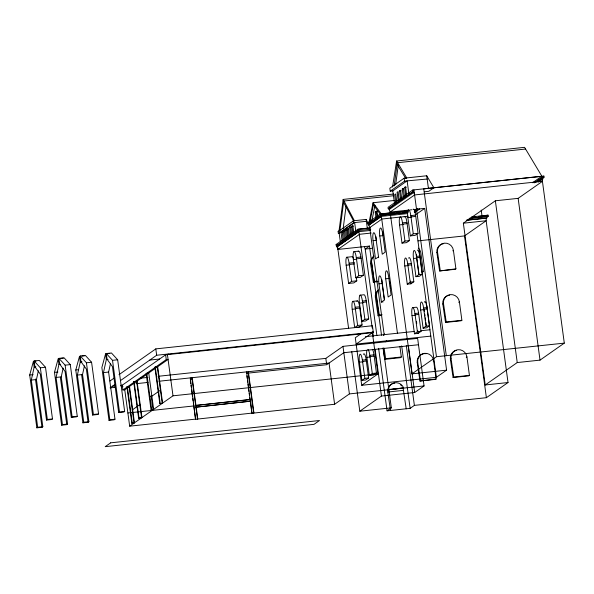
<?xml version="1.0" encoding="UTF-8"?>
<svg xmlns="http://www.w3.org/2000/svg" width="594" height="594" viewBox="0 0 594 594"><rect width="100%" height="100%" fill="white"/><g stroke="black" fill="none" stroke-linecap="round" stroke-linejoin="round"><path stroke-width="0.89" d="M542.426 181.348L542.805 177.354L544.022 177.22L543.866 176.069L412.771 190.013L388.045 207.321L388.238 208.702L390.058 208.509M393.666 194.03L343.184 199.421L343.577 202.339L339.872 230.858L339.04 230.947M343.139 228.69L346.005 206.615M394.164 185.892L397.052 164.308L396.599 161.004L524.554 147.334L541.854 176.218L532.543 182.737M395.641 184.845L398.292 165.065M392.545 187.043L396.599 161.004L406.727 177.91L405.821 178.542L397.052 164.308M394.275 200.468L373.077 202.732L373.359 204.811L369.928 221.941L372.163 220.374M371.851 220.857L374.918 205.524M369.023 222.579L373.077 202.732L381.333 213.959L394.869 212.511M33.413 361.367L29.7 375.014L36.843 427.829L37.674 427.249L31.296 380.086L34.17 367.018L33.413 361.367L35.982 361.093M36.843 427.829L41.988 427.279L42.82 426.7L36.442 379.536L38.365 370.827M61.62 425.185L62.452 424.599L56.074 377.435L58.955 364.374L58.19 358.717L54.477 372.364L61.62 425.185L66.766 424.636L67.605 424.049L61.227 376.886L63.142 368.176M82.922 422.824L83.754 422.237L77.376 375.074L80.257 362.013L79.492 356.355L75.78 370.01L82.922 422.824L88.068 422.275L88.9 421.688L82.529 374.524L84.445 365.815M105.576 353.89L101.864 367.545L109.006 420.359L109.838 419.772L103.46 372.609L106.333 359.548L105.576 353.89L109.86 353.437M109.006 420.359L114.152 419.81L114.984 419.223L108.605 372.059L110.529 363.35M46.503 420.055L47.334 419.468L52.487 418.919L45.5 367.255L39.286 360.454L34.14 361.004L34.912 366.736L40.295 374.116L46.503 420.055L51.656 419.505L52.487 418.919M109.964 380.999L114.471 377.836M118.986 374.68L155.806 348.886L372.416 325.742L373.277 332.098L356.148 344.089L430.806 336.115M424.272 191.795L428.816 191.305L433.88 187.756L426.715 175.772L404.15 178.185L389.827 188.209L390.228 191.179L392.805 190.904L407.128 180.873L427.153 179.039M390.228 191.179L404.551 181.148L407.128 180.873L408.828 193.444M114.679 384.645L110.068 387.875L115.6 387.281M120.656 380.464L156.668 355.242L373.277 332.098M71.287 417.404L72.119 416.825L77.265 416.268L70.278 364.605L64.07 357.803L58.917 358.36L59.69 364.085L65.073 371.473L71.287 417.404L76.433 416.854L77.265 416.268M355.828 231.37L354.633 222.572L339.196 233.383L338.365 233.472L338.112 231.593L353.549 220.782L366.119 219.438L368.161 223.322M352.858 221.265L354.38 220.693L343.184 199.421L338.944 231.504L338.112 231.593M338.365 233.472L353.801 222.661L366.298 221.324M400.668 199.161L399.554 190.919L400.549 190.221L401.663 198.455M403.363 197.275L402.249 189.033L403.326 188.276L404.44 196.517M405.717 195.619L404.603 187.385L405.524 186.739L406.638 194.981M120.493 385.358L122.282 385.164L165.615 354.818L372.379 332.722L377.947 373.923L361.716 385.291L355.286 337.741L361.249 333.568M342.174 240.934L341.03 232.469L342.137 231.69L343.169 239.308M344.409 239.367L343.295 231.163L344.372 230.405L345.485 238.617M168.325 353.994L167.426 354.625L173.002 395.819L162.6 403.103L159.808 403.623L154.886 367.226L157.685 366.706L162.6 403.103M346.584 237.845L345.508 229.893L346.554 229.158L347.631 237.11M348.544 236.471L347.535 229.032L348.515 228.348L349.524 235.788M350.779 234.905L349.769 227.465L350.75 226.782L351.752 234.222M352.843 233.457L351.878 226.277L352.821 225.616L353.786 232.796M376.032 217.812L375.26 212.088L377.004 210.87L377.777 216.587M133.695 381.749L137.036 381.162L141.959 417.56L138.617 418.154L133.695 381.749L136.65 381.437L141.565 417.834L134.452 422.817L131.846 423.344L126.923 386.939L127.339 386.657L129.529 386.419L134.452 422.817M375.26 212.088L377.48 211.16M151.18 396.161L153.029 409.808L151.062 410.023L146.139 373.619L148.738 372.973L168.08 359.422L166.261 359.615L122.928 389.968L122.282 385.164M122.928 389.968L124.747 389.768L147.371 373.93M92.582 415.043L93.421 414.464L98.567 413.914L91.58 362.251L85.365 355.45L80.22 355.999L80.992 361.724L86.375 369.112L92.582 415.043L97.735 414.493L98.567 413.914M336.828 245.834L336.969 246.911L358.731 231.667L358.59 230.591L336.293 245.886L336.107 244.505L357.989 229.18L370.567 227.836M408.42 210.915L380.442 213.907L367.641 222.869L367.827 224.257L380.628 215.288L407.699 212.4M388.238 208.702L413.483 191.335L414.59 194.943L390.11 212.08L411.984 373.856L446.591 370.159L424.717 208.383L413.788 209.556M413.483 191.335L388.877 208.568L389.025 209.645L413.855 192.389M336.293 245.886L358.175 230.569L370.753 229.225M408.115 212.422L381.044 215.31L368.473 224.116L368.622 225.193L381.192 216.387L407.536 213.602M336.969 246.911L358.91 231.675L372.238 328.044M337.392 247.059L337.927 249.443L369.461 246.072L381.511 335.231M384.162 334.548L369.706 227.636L382.016 219.008L408.189 216.216M118.666 412.578L119.498 411.998L124.651 411.449L117.664 359.786L111.449 352.985L106.304 353.534L107.076 359.259L112.459 366.647L118.666 412.578L123.819 412.028L124.651 411.449M414.612 210.773L417.604 208.672M414.241 211.345L417.797 208.858M132.262 409.927L139.79 404.663M160.454 390.184L151.878 396.191L149.903 396.406M414.389 212.422L419.364 208.932M414.575 212.429L419.602 208.902M369.461 246.072L365.199 249.057L376.878 335.454M415.236 215.028L424.717 208.383M193.34 402.814L195.575 419.29L190.28 377.895L246.614 371.881L250.067 399.643L195.656 405.457L250.349 399.45M151.062 410.023L153.653 409.37L162.236 403.363L157.313 366.966L154.886 367.226M124.747 389.768L129.67 426.173L134.044 423.106L129.121 386.709L126.923 386.939M141.959 417.56L153.029 409.808M378.46 256.86L375.519 258.925L373.054 240.704A7.031 1.582 83.9 0 1 373.589 232.751A7.031 1.582 83.9 0 1 375.995 238.647L378.653 257.662M377.925 281.645L373.322 282.135L370.597 263.706L371.577 263.023A8.205 7.937 55 0 1 374.072 256.044M413.268 233.821L410.81 215.6A7.031 1.582 83.9 0 0 408.405 209.712A7.031 1.582 83.9 0 0 407.87 217.664L410.335 235.885L413.268 233.821L418.042 233.316L415.577 215.095A7.031 1.582 83.9 0 0 413.172 209.207M404.945 241.067L402.48 222.847A7.031 1.582 83.9 0 0 400.081 216.951A7.031 1.582 83.9 0 0 399.547 224.903L402.004 243.124L404.945 241.067L409.415 240.585L406.949 222.364A7.031 1.582 83.9 0 0 404.195 216.981M418.042 233.316L415.102 235.373L410.335 235.885M358.509 251.143L353.89 251.641A7.031 1.582 83.9 0 0 353.356 259.585L355.821 277.806L358.761 275.75L363.38 275.252L360.914 257.031A7.031 1.582 83.9 0 0 358.16 251.648M409.415 240.585L406.474 242.649L402.004 243.124M353.66 259.281A7.031 1.582 83.9 0 0 351.915 256.712L346.696 257.269A7.031 1.582 83.9 0 0 346.161 265.214L348.626 283.435L351.559 281.378L356.786 280.821L356.303 277.257M363.38 275.252L360.439 277.316L355.821 277.806M356.786 280.821L353.846 282.878L348.626 283.435M373.322 282.135L374.294 281.452L377.064 281.155M250.579 401.173L195.886 407.18L250.579 401.173L251.908 413.276L249.822 397.809M246.614 371.881L329.046 363.068L334.615 404.269L251.908 413.276M466.216 220.292L486.271 218.147L486.152 220.76L508.019 382.536L485.231 384.971L463.357 223.196L495.359 200.787L518.146 198.351L542.537 181.274L414.59 194.943M534.117 182.893L543.866 176.069M195.575 419.29L252.19 413.082M536.137 182.024L542.805 177.354M486.694 217.367L488.201 216.313L488.045 215.162L471.636 216.914M540.273 179.848L544.022 177.22M436.88 252.532L437.518 252.086A8.205 7.937 55 0 1 444.379 243.161A8.205 7.937 55 0 1 453.415 250.386L455.91 268.837L455.279 269.282L439.605 270.953L436.88 252.532A8.205 7.937 55 0 1 443.74 243.607M538.038 181.89L542.463 178.794M538.543 181.853L542.998 178.735M381.764 315.369L378.074 315.763L375.356 297.334L376.559 296.488A8.205 7.937 55 0 1 378.118 290.533M418.028 240.882L464.515 235.915L486.152 220.76L463.357 223.196M418.889 274.636L416.424 256.415A7.031 1.582 83.9 0 0 414.018 250.527A7.031 1.582 83.9 0 0 413.483 258.479L415.949 276.693L418.889 274.636L422.223 274.279L419.758 256.059A7.031 1.582 83.9 0 0 417.352 250.171M452.784 250.831L453.415 250.386M422.586 272.104L423.351 271.569L420.856 253.118A8.205 7.937 55 0 0 418.295 248.121M381.415 302.064L384.355 300.007L381.89 281.786A7.031 1.582 83.9 0 0 379.492 275.891A7.031 1.582 83.9 0 0 378.957 283.843L381.415 302.064L383.085 301.886M410.202 282.135L407.736 263.914A7.031 1.582 83.9 0 0 405.331 258.026A7.031 1.582 83.9 0 0 404.796 265.978L407.261 284.192L410.202 282.135L413.832 281.749L411.367 263.528A7.031 1.582 83.9 0 0 408.62 258.138M422.223 274.279L419.282 276.344L415.949 276.693M407.261 284.192L410.892 283.806L413.832 281.749M361.946 321.354L364.887 319.297L368.666 318.896L366.208 300.675A7.031 1.582 83.9 0 0 363.803 294.78L360.016 295.188A7.031 1.582 83.9 0 0 359.481 303.133L361.946 321.354L365.733 320.953L368.666 318.896M357.217 300.883L352.747 301.358A7.031 1.582 83.9 0 0 352.212 309.303L354.677 327.524L357.618 325.467L362.08 324.992L359.622 306.771A7.031 1.582 83.9 0 0 356.868 301.381M362.08 324.992L359.147 327.049L354.677 327.524M439.605 270.953L455.91 268.837M378.074 315.763L379.284 314.917L382.046 314.62M158.063 376.306L325.816 358.382L342.976 346.361L417.634 338.387L424.064 385.937L414.679 392.508L381.437 396.064L359.801 411.211L351.722 351.47M385.15 341.854L386.597 340.845M442.805 304.017L443.488 303.541A8.205 7.937 55 0 1 450.349 294.617A8.205 7.937 55 0 1 459.392 301.841L461.887 320.292L461.196 320.775L445.53 322.445L442.805 304.017A8.205 7.937 55 0 1 449.665 295.099M458.702 302.324L459.392 301.841M414.464 333.791L417.404 331.734L421.042 331.341L418.577 313.12A7.031 1.582 83.9 0 0 416.171 307.232L412.54 307.625A7.031 1.582 83.9 0 0 412.006 315.57L414.464 333.791L418.102 333.405L421.042 331.341M426.054 326.143L423.589 307.93A7.031 1.582 83.9 0 0 421.183 302.034A7.031 1.582 83.9 0 0 420.649 309.986L423.114 328.207L426.054 326.143L429.536 325.772L427.071 307.551A7.031 1.582 83.9 0 0 424.316 302.168M429.536 325.772L426.596 327.829L423.114 328.207M383.004 347.958L384.682 359.363L385.662 358.672L401.336 357.001L399.911 346.458M364.842 378.348L362.377 360.127A7.031 1.582 83.9 0 0 359.971 354.239A7.031 1.582 83.9 0 0 359.437 362.192L361.902 380.405L364.842 378.348L368.629 377.947L366.164 359.726A7.031 1.582 83.9 0 0 363.409 354.336M366.81 350.824A7.031 1.582 83.9 0 0 366.884 357.336L369.349 375.557L372.29 373.492L376.455 373.054L373.99 354.833A7.031 1.582 83.9 0 0 372.445 349.354M445.53 322.445L446.213 321.963L461.887 320.292M368.629 377.947L365.689 380.004L361.902 380.405M376.455 373.054L373.515 375.111L369.349 375.557M401.336 357.001L400.356 357.685L384.682 359.363M334.615 404.269L349.406 393.911L424.064 385.937M417.248 362.592L417.716 362.258A8.205 7.937 55 0 1 424.576 353.333A8.205 7.937 55 0 1 433.62 360.558L436.115 379.009L435.64 379.343L419.965 381.014L417.248 362.592A8.205 7.937 55 0 1 423.418 353.772M392.627 383.605A8.205 7.937 55 0 0 387.778 389.916L403.675 387.897A8.205 7.937 55 0 0 388.32 389.538L387.778 389.916L387.793 392.033L390.51 410.461M411.984 373.856L436.456 356.719L564.3 343.124L541.743 176.292L423.745 188.84L446.302 355.665M433.145 360.892L433.62 360.558M450.371 359.103L451.039 358.635A8.205 7.937 55 0 1 457.892 349.718A8.205 7.937 55 0 1 466.936 356.942L469.431 375.393L468.763 375.861L453.088 377.532L450.371 359.103A8.205 7.937 55 0 1 456.541 350.289M419.965 381.014L436.115 379.009M378.616 348.329L387.073 410.833L391.327 407.848L383.249 348.099M361.716 385.291L436.375 377.316L446.591 370.159M466.268 357.41L466.936 356.942M453.088 377.532L453.757 377.064L469.431 375.393M387.073 410.833L410.12 408.368L414.382 405.383L486.389 397.69L508.019 382.536M485.231 384.971L517.233 362.563L540.02 360.127L564.3 343.124M488.045 215.162L483.687 215.897M397.624 162.711L525.571 149.035M404.603 187.385L406.422 187.192M402.249 189.033L403.512 188.899M399.554 190.919L401.292 190.733M344.023 201.017L393.584 195.716M408.33 210.135L390.11 212.08L389.3 209.585M410.15 209.942L411.969 209.749M396.673 212.318L400.282 211.932M402.086 211.739L408.405 211.063M410.81 215.6L415.577 215.095M410.981 216.907L415.755 216.402M407.87 217.664L411.048 217.322M351.878 226.277L353.437 226.106M349.769 227.465L351.336 227.302M402.48 222.847L406.949 222.364M347.535 229.032L348.953 228.876M345.508 229.893L347.327 229.692M402.658 224.153L407.128 223.671M358.88 229.232L365.199 228.556M367.003 228.363L369.713 228.074M399.547 224.903L403.118 224.525M472.156 217.129L475.66 216.758M478.333 216.468L481.006 216.186M343.295 231.163L344.661 231.014M469.052 218.362L488.201 216.313M469.409 218.481L486.724 216.624L486.909 218.013L466.862 220.151M341.03 232.469L342.389 232.321M358.731 231.667L370.597 230.427M371.243 233.041L359.563 234.288L337.927 249.443L337.199 246.889M379.781 235.989A7.031 1.582 83.9 0 1 380.316 228.044A7.031 1.582 83.9 0 1 382.722 233.932L385.187 252.153L382.246 254.21L379.781 235.989L382.959 235.655A7.031 1.582 83.9 0 1 382.692 232.054M336.107 244.505L337.244 244.386M373.054 240.704L376.314 240.355A7.031 1.582 83.9 0 1 376.039 236.754M372.572 248.27L365.199 249.057L364.397 246.636M353.89 251.641A7.031 1.582 83.9 0 1 356.296 257.529L360.914 257.031M356.474 258.836L361.093 258.338M353.356 259.585L356.437 259.259M346.696 257.269A7.031 1.582 83.9 0 1 349.101 263.157L354.321 262.6M416.424 256.415L419.758 256.059M349.272 264.464L354.499 263.907M346.161 265.214L349.643 264.842M416.602 257.722L419.936 257.365M413.483 258.479L416.817 258.123L419.037 274.517M407.736 263.914L411.367 263.528M407.915 265.221L411.545 264.835M404.796 265.978L408.434 265.585M421.51 271.762L423.351 271.569M385.699 278.801A7.031 1.582 83.9 0 1 386.234 270.857A7.031 1.582 83.9 0 1 388.639 276.745L391.104 294.966L388.164 297.022L385.699 278.801L389.256 278.423M378.957 283.843L382.284 283.487A7.031 1.582 83.9 0 1 382.016 279.885M360.016 295.188A7.031 1.582 83.9 0 1 362.422 301.076L366.208 300.675M362.6 302.383L366.379 301.982M359.481 303.133L363.268 302.732M352.747 301.358A7.031 1.582 83.9 0 1 355.153 307.247L359.622 306.771M355.331 308.553L359.793 308.078M352.212 309.303L355.784 308.925M423.589 307.93L427.071 307.551M423.767 309.229L427.249 308.858M420.649 309.986L424.131 309.615L424.383 311.434M412.54 307.625A7.031 1.582 83.9 0 1 414.939 313.513L418.577 313.12M415.117 314.82L418.755 314.426M412.006 315.57L415.637 315.184M82.061 356.081L84.638 355.806M60.766 358.442L63.335 358.167M80.257 362.013L81.972 361.828M34.17 367.018L35.892 366.832M58.955 364.374L60.67 364.189M106.333 359.548L108.056 359.363M80.22 355.999L86.434 362.8L91.58 362.251M34.14 361.004L40.355 367.805L45.5 367.255M58.917 358.36L65.132 365.162L70.278 364.605M106.304 353.534L112.518 360.335L117.664 359.786M365.377 336.664L414.605 331.4M420.923 330.724L429.945 329.767M149.777 360.061L159.623 359.014M75.78 370.01L78.356 369.735M29.7 375.014L33.13 374.651M54.477 372.364L57.915 372M77.376 375.074L82.529 374.524M31.296 380.086L36.442 379.536M56.074 377.435L61.227 376.886M103.46 372.609L108.605 372.059M418.495 344.735L343.837 352.71L326.678 364.731L246.488 373.299M140.548 378.178L147.928 377.383M367.834 349.354A7.031 1.582 83.9 0 1 369.824 355.279L373.99 354.833M370.003 356.586L374.168 356.14M366.884 357.336L370.218 356.979M112.437 386.211L115.125 385.929M136.048 383.694L147.995 382.417M159.029 381.237L190.28 377.895M362.377 360.127L366.164 359.726M121.131 386.694L122.973 386.494M190.258 379.306L192.107 379.106M362.555 361.434L366.342 361.033M359.437 362.192L363.224 361.783M173.002 395.819L377.947 373.923M159.808 403.623L162.236 403.363M127.888 412.993L194.067 405.925M388.32 389.538L403.675 387.897M83.754 422.237L88.9 421.688M37.674 427.249L42.82 426.7M62.452 424.599L67.605 424.049M109.838 419.772L114.984 419.223M138.617 418.154L141.565 417.834M387.793 392.033L403.415 390.362M131.846 423.344L134.044 423.106M129.67 426.173L195.849 419.097M359.801 411.211L391.327 407.848M373.359 204.811L380.516 214.531M343.577 202.339L353.69 221.176M369.706 227.636L368.896 225.133L381.37 216.402L397.46 333.234M403.133 388.276L406.185 408.783M437.518 252.086L440.243 270.508M443.488 303.541L446.213 321.963M451.039 358.635L453.757 377.064M417.716 362.258L420.441 380.687M371.577 263.023L374.294 281.452M376.559 296.488L379.284 314.917M384.11 348.143L385.662 358.672M518.146 198.351L540.02 360.127M495.359 200.787L517.233 362.563M481.207 210.076L482.038 216.231M464.515 235.915L486.389 397.69M426.715 175.772L428.46 188.677M413.907 189.887L436.456 356.719M412.771 190.013L412.956 191.394M416.973 233.813L436.375 377.316M424.747 314.167L425 315.986M425.245 317.812L425.608 320.545M425.861 322.364L426.225 325.096M404.15 178.185L404.551 181.148M416.498 321.562L416.743 323.381M417.731 330.672L418.102 333.405M410.528 281.073L410.892 283.806M414.939 313.513L417.404 331.734M399.227 200.163L398.069 191.61L397.089 192.3L398.24 200.854M396.792 201.871L395.723 193.956L394.683 194.684L395.752 202.599M392.805 190.904L394.505 203.475M408.338 345.634L414.679 392.508M406.303 345.634L414.382 405.383M401.67 345.864L410.12 408.368M381.044 215.31L381.192 216.387M389.753 282.068L389.998 283.887M390.243 285.714L390.614 288.446M380.442 213.907L380.628 215.288M376.321 211.976L376.982 216.877M382.41 284.4L384.504 299.881M366.119 219.438L367.322 228.341M372.735 331.719L373.359 336.315M375.096 349.183L381.437 396.064M357.989 229.18L358.175 230.569M353.549 220.782L353.801 222.661M369.824 355.279L372.29 373.492M362.422 301.076L364.887 319.297M356.296 257.529L358.761 275.75M349.101 263.157L351.559 281.378M355.153 307.247L357.618 325.467M339.196 233.383L340.392 242.181M337.585 246.911L348.619 328.489M342.976 346.361L349.406 393.911M325.816 358.382L326.559 363.825M248.359 371.696L253.928 412.897M248.084 371.889L253.653 413.09M246.837 375.75L247.208 378.504M247.46 380.346L247.705 382.18M247.958 384.021L248.329 386.776M248.574 388.617L248.953 391.372M249.198 393.213L249.45 395.047M192.204 377.695L195.931 405.264M196.161 406.987L197.772 418.896M191.921 377.888L197.498 419.089M190.37 380.836L190.741 383.583M190.993 385.417L191.238 387.251M191.61 389.998L192.478 396.406M192.723 398.232L193.095 400.98M165.615 354.818L166.261 359.615M155.806 348.886L156.668 355.242M155.257 366.966L160.18 403.363M148.738 372.973L153.653 409.37M146.77 373.181L151.685 409.578M134.088 381.482L139.003 417.879M127.339 386.657L132.262 423.054M112.518 360.335L119.498 411.998M86.434 362.8L93.421 414.464M81.668 374.918L88.068 422.275M65.132 365.162L72.119 416.825M60.365 377.279L66.766 424.636M40.355 367.805L47.334 419.468M35.462 379.017L41.988 427.279M416.624 256.296A7.031 1.582 83.9 0 1 416.55 254.522M370.597 263.706A8.205 7.937 55 0 1 373.626 256.296M375.356 297.334A8.205 7.937 55 0 1 378.385 289.917M383.524 334.979A8.205 7.937 55 0 1 384.459 333.962M393.28 383.382A8.205 7.937 55 0 1 394.646 383.115M400.586 384.875A8.205 7.937 55 0 1 401.626 385.862M383.754 335.469A8.205 7.937 55 0 1 384.496 334.288M424.101 353.668A8.205 7.937 55 0 1 426.195 353.72M426.24 304.47A8.205 7.937 55 0 1 426.796 306.526M110.684 442.827L105.197 446.666L314.011 424.354L319.498 420.515L110.684 442.827"/></g></svg>
